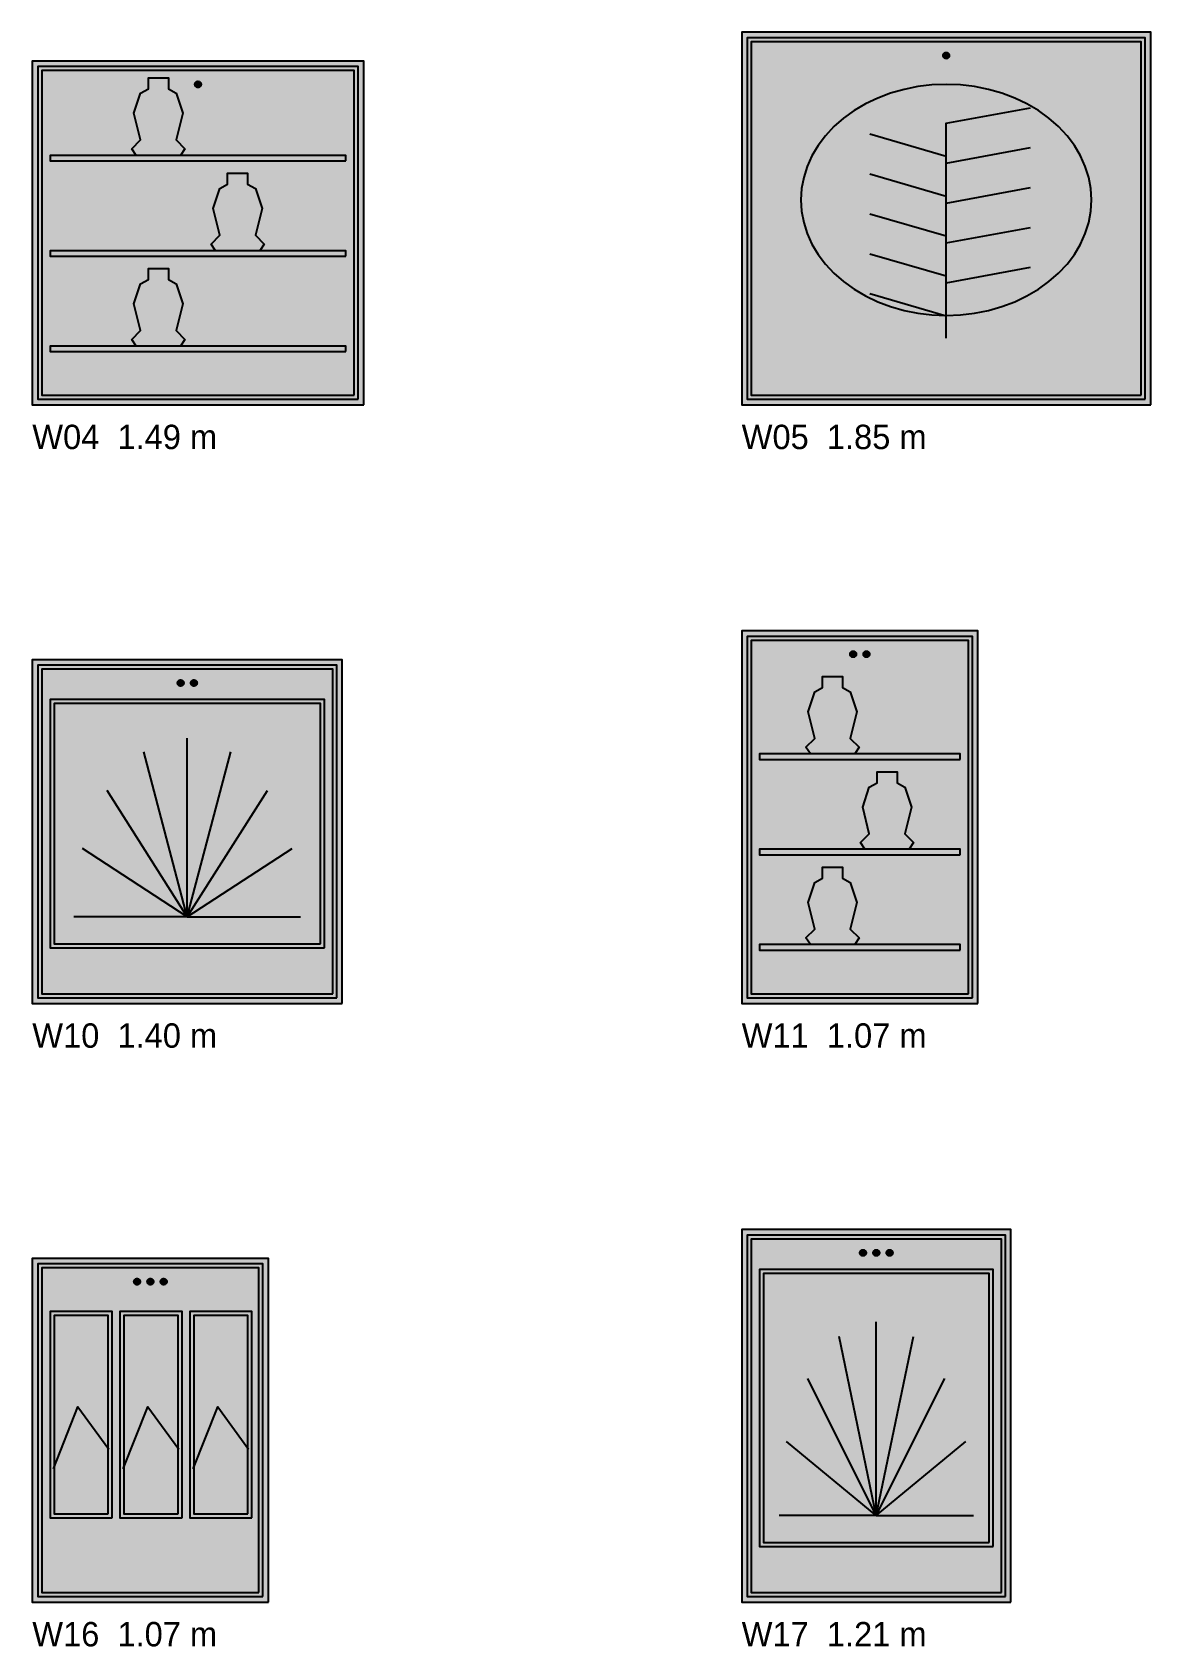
# Model space of a CAD drawing. Header units: metres. Extents: x 0 to 18.5, y -15.3 to 1.8.
# Drawn here: x 9.6 to 14.65, y -5.6 to 1.68 of the extents above; entities that cross this region are included whole.
import ezdxf

# ---------------------------------------------------------------- set-up
doc = ezdxf.new("R2010")
doc.units = ezdxf.units.M

# ---------------------------------------------------------------- blocks, each defined once
blk = doc.blocks.new('NC_N1_ELEV_W04')
at = {"true_color": 0xf6f5ef}
h = blk.add_hatch(color=256, dxfattribs=at)
h.dxf.hatch_style = 1
h.paths.add_polyline_path([(1.4949, 0), (1.4949, 1.55), (0, 1.55), (0, 0)])
h = blk.add_hatch(color=256, dxfattribs=at)
h.dxf.hatch_style = 1
h.paths.add_polyline_path([(1.4699, 0.025), (1.4699, 1.525), (0.025, 1.525), (0.025, 0.025)])
h = blk.add_hatch(color=256, dxfattribs=at)
h.dxf.hatch_style = 1
h.paths.add_polyline_path([(0.4687, 1.125), (0.4487, 1.155), (0.4887, 1.195), (0.4587, 1.315), (0.4887, 1.405), (0.5237, 1.425), (0.5237, 1.475), (0.6137, 1.475), (0.6137, 1.425), (0.6487, 1.405), (0.6787, 1.315), (0.6487, 1.195), (0.6887, 1.155), (0.6687, 1.125)])
at = {"true_color": 0xa38246}
h = blk.add_hatch(color=256, dxfattribs=at)
h.dxf.hatch_style = 1
h.paths.add_polyline_path([(0.7614, 1.445), (0.7614, 1.4436), (0.7612, 1.4423), (0.7608, 1.4409), (0.7604, 1.4396), (0.7598, 1.4384), (0.7591, 1.4372), (0.7583, 1.4361), (0.7573, 1.4351), (0.7563, 1.4342), (0.7552, 1.4334), (0.754, 1.4327), (0.7528, 1.4321), (0.7515, 1.4316), (0.7502, 1.4313), (0.7488, 1.4311), (0.7474, 1.431), (0.7461, 1.4311), (0.7447, 1.4313), (0.7434, 1.4316), (0.7421, 1.4321), (0.7409, 1.4327), (0.7397, 1.4334), (0.7386, 1.4342), (0.7376, 1.4351), (0.7366, 1.4361), (0.7358, 1.4372), (0.7351, 1.4384), (0.7345, 1.4396), (0.7341, 1.4409), (0.7337, 1.4423), (0.7335, 1.4436), (0.7334, 1.445), (0.7335, 1.4464), (0.7337, 1.4477), (0.7341, 1.4491), (0.7345, 1.4504), (0.7351, 1.4516), (0.7358, 1.4528), (0.7366, 1.4539), (0.7376, 1.4549), (0.7386, 1.4558), (0.7397, 1.4566), (0.7409, 1.4573), (0.7421, 1.4579), (0.7434, 1.4584), (0.7447, 1.4587), (0.7461, 1.4589), (0.7474, 1.459), (0.7488, 1.4589), (0.7502, 1.4587), (0.7515, 1.4584), (0.7528, 1.4579), (0.754, 1.4573), (0.7552, 1.4566), (0.7563, 1.4558), (0.7573, 1.4549), (0.7583, 1.4539), (0.7591, 1.4528), (0.7598, 1.4516), (0.7604, 1.4504), (0.7608, 1.4491), (0.7612, 1.4477), (0.7614, 1.4464)])
at = {"true_color": 0xf6f5ef}
h = blk.add_hatch(color=256, dxfattribs=at)
h.dxf.hatch_style = 1
h.paths.add_polyline_path([(0.8262, 0.695), (0.8062, 0.725), (0.8462, 0.765), (0.8162, 0.885), (0.8462, 0.975), (0.8812, 0.995), (0.8812, 1.045), (0.9712, 1.045), (0.9712, 0.995), (1.0062, 0.975), (1.0362, 0.885), (1.0062, 0.765), (1.0462, 0.725), (1.0262, 0.695)])
h = blk.add_hatch(color=256, dxfattribs=at)
h.dxf.hatch_style = 1
h.paths.add_polyline_path([(0.4687, 0.265), (0.4487, 0.295), (0.4887, 0.335), (0.4587, 0.455), (0.4887, 0.545), (0.5237, 0.565), (0.5237, 0.615), (0.6137, 0.615), (0.6137, 0.565), (0.6487, 0.545), (0.6787, 0.455), (0.6487, 0.335), (0.6887, 0.295), (0.6687, 0.265)])
at = {"color": 0, "linetype": 'CONTINUOUS', "lineweight": -2, "true_color": 0xa38246}
for points in [[(1.4949, 0), (1.4949, 1.55), (0, 1.55), (0, 0)], [(1.4699, 0.025), (1.4699, 1.525), (0.025, 1.525), (0.025, 0.025)], [(1.4519, 0.043), (1.4519, 1.507), (0.043, 1.507), (0.043, 0.043)], [(0.4687, 1.125), (0.4487, 1.155), (0.4887, 1.195), (0.4587, 1.315), (0.4887, 1.405), (0.5237, 1.425), (0.5237, 1.475), (0.6137, 1.475), (0.6137, 1.425), (0.6487, 1.405), (0.6787, 1.315), (0.6487, 1.195), (0.6887, 1.155), (0.6687, 1.125)], [(1.4149, 1.1), (1.4149, 1.125), (0.08, 1.125), (0.08, 1.1)], [(0.8262, 0.695), (0.8062, 0.725), (0.8462, 0.765), (0.8162, 0.885), (0.8462, 0.975), (0.8812, 0.995), (0.8812, 1.045), (0.9712, 1.045), (0.9712, 0.995), (1.0062, 0.975), (1.0362, 0.885), (1.0062, 0.765), (1.0462, 0.725), (1.0262, 0.695)], [(1.4149, 0.67), (1.4149, 0.695), (0.08, 0.695), (0.08, 0.67)], [(0.4687, 0.265), (0.4487, 0.295), (0.4887, 0.335), (0.4587, 0.455), (0.4887, 0.545), (0.5237, 0.565), (0.5237, 0.615), (0.6137, 0.615), (0.6137, 0.565), (0.6487, 0.545), (0.6787, 0.455), (0.6487, 0.335), (0.6887, 0.295), (0.6687, 0.265)], [(1.4149, 0.24), (1.4149, 0.265), (0.08, 0.265), (0.08, 0.24)]]:
    blk.add_lwpolyline(points, close=True, dxfattribs=at)
at = {"color": 0, "linetype": 'CONTINUOUS', "lineweight": -2}
blk.add_lwpolyline([(0.7614, 1.445), (0.7614, 1.4436), (0.7612, 1.4423), (0.7608, 1.4409), (0.7604, 1.4396), (0.7598, 1.4384), (0.7591, 1.4372), (0.7583, 1.4361), (0.7573, 1.4351), (0.7563, 1.4342), (0.7552, 1.4334), (0.754, 1.4327), (0.7528, 1.4321), (0.7515, 1.4316), (0.7502, 1.4313), (0.7488, 1.4311), (0.7474, 1.431), (0.7461, 1.4311), (0.7447, 1.4313), (0.7434, 1.4316), (0.7421, 1.4321), (0.7409, 1.4327), (0.7397, 1.4334), (0.7386, 1.4342), (0.7376, 1.4351), (0.7366, 1.4361), (0.7358, 1.4372), (0.7351, 1.4384), (0.7345, 1.4396), (0.7341, 1.4409), (0.7337, 1.4423), (0.7335, 1.4436), (0.7334, 1.445), (0.7335, 1.4464), (0.7337, 1.4477), (0.7341, 1.4491), (0.7345, 1.4504), (0.7351, 1.4516), (0.7358, 1.4528), (0.7366, 1.4539), (0.7376, 1.4549), (0.7386, 1.4558), (0.7397, 1.4566), (0.7409, 1.4573), (0.7421, 1.4579), (0.7434, 1.4584), (0.7447, 1.4587), (0.7461, 1.4589), (0.7474, 1.459), (0.7488, 1.4589), (0.7502, 1.4587), (0.7515, 1.4584), (0.7528, 1.4579), (0.754, 1.4573), (0.7552, 1.4566), (0.7563, 1.4558), (0.7573, 1.4549), (0.7583, 1.4539), (0.7591, 1.4528), (0.7598, 1.4516), (0.7604, 1.4504), (0.7608, 1.4491), (0.7612, 1.4477), (0.7614, 1.4464)], close=True, dxfattribs=at)
blk = doc.blocks.new('NC_N1_ELEV_W05')
at = {"true_color": 0xf6f5ef}
h = blk.add_hatch(color=256, dxfattribs=at)
h.dxf.hatch_style = 1
h.paths.add_polyline_path([(1.845, 0), (1.845, 1.68), (0, 1.68), (0, 0)])
h = blk.add_hatch(color=256, dxfattribs=at)
h.dxf.hatch_style = 1
h.paths.add_polyline_path([(1.82, 0.025), (1.82, 1.655), (0.025, 1.655), (0.025, 0.025)])
at = {"true_color": 0xa38246}
h = blk.add_hatch(color=256, dxfattribs=at)
h.dxf.hatch_style = 1
h.paths.add_polyline_path([(0.9365, 1.575), (0.9364, 1.5736), (0.9362, 1.5723), (0.9359, 1.5709), (0.9354, 1.5696), (0.9349, 1.5684), (0.9341, 1.5672), (0.9333, 1.5661), (0.9324, 1.5651), (0.9314, 1.5642), (0.9303, 1.5634), (0.9291, 1.5627), (0.9279, 1.5621), (0.9266, 1.5616), (0.9252, 1.5613), (0.9239, 1.5611), (0.9225, 1.561), (0.9211, 1.5611), (0.9198, 1.5613), (0.9184, 1.5616), (0.9171, 1.5621), (0.9159, 1.5627), (0.9147, 1.5634), (0.9136, 1.5642), (0.9126, 1.5651), (0.9117, 1.5661), (0.9109, 1.5672), (0.9102, 1.5684), (0.9096, 1.5696), (0.9091, 1.5709), (0.9088, 1.5723), (0.9086, 1.5736), (0.9085, 1.575), (0.9086, 1.5764), (0.9088, 1.5777), (0.9091, 1.5791), (0.9096, 1.5804), (0.9102, 1.5816), (0.9109, 1.5828), (0.9117, 1.5839), (0.9126, 1.5849), (0.9136, 1.5858), (0.9147, 1.5866), (0.9159, 1.5873), (0.9171, 1.5879), (0.9184, 1.5884), (0.9198, 1.5887), (0.9211, 1.5889), (0.9225, 1.589), (0.9239, 1.5889), (0.9252, 1.5887), (0.9266, 1.5884), (0.9279, 1.5879), (0.9291, 1.5873), (0.9303, 1.5866), (0.9314, 1.5858), (0.9324, 1.5849), (0.9333, 1.5839), (0.9341, 1.5828), (0.9349, 1.5816), (0.9354, 1.5804), (0.9359, 1.5791), (0.9362, 1.5777), (0.9364, 1.5764)])
at = {"true_color": 0xe1e7e1}
h = blk.add_hatch(color=256, dxfattribs=at)
h.dxf.hatch_style = 1
h.paths.add_polyline_path([(1.578, 0.924), (1.5749, 0.975), (1.5654, 1.0256), (1.5498, 1.0752), (1.5281, 1.1233), (1.5006, 1.1695), (1.4675, 1.2133), (1.4292, 1.2544), (1.386, 1.2923), (1.3384, 1.3266), (1.2867, 1.357), (1.2315, 1.3833), (1.1734, 1.4052), (1.1128, 1.4224), (1.0504, 1.4348), (0.9868, 1.4423), (0.9225, 1.4448), (0.8583, 1.4423), (0.7946, 1.4348), (0.7322, 1.4224), (0.6717, 1.4052), (0.6135, 1.3833), (0.5583, 1.357), (0.5067, 1.3266), (0.459, 1.2923), (0.4158, 1.2544), (0.3775, 1.2133), (0.3444, 1.1695), (0.3169, 1.1233), (0.2952, 1.0752), (0.2796, 1.0256), (0.2702, 0.975), (0.267, 0.924), (0.2702, 0.873), (0.2796, 0.8224), (0.2952, 0.7728), (0.3169, 0.7247), (0.3444, 0.6785), (0.3775, 0.6347), (0.4158, 0.5936), (0.459, 0.5557), (0.5067, 0.5214), (0.5583, 0.491), (0.6135, 0.4647), (0.6717, 0.4428), (0.7322, 0.4256), (0.7946, 0.4132), (0.8583, 0.4057), (0.9225, 0.4032), (0.9868, 0.4057), (1.0504, 0.4132), (1.1128, 0.4256), (1.1734, 0.4428), (1.2315, 0.4647), (1.2867, 0.491), (1.3384, 0.5214), (1.386, 0.5557), (1.4292, 0.5936), (1.4675, 0.6347), (1.5006, 0.6785), (1.5281, 0.7247), (1.5498, 0.7728), (1.5654, 0.8224), (1.5749, 0.873)])
at = {"color": 0, "linetype": 'CONTINUOUS', "lineweight": -2, "true_color": 0xa38246}
for points in [[(1.845, 0), (1.845, 1.68), (0, 1.68), (0, 0)], [(1.82, 0.025), (1.82, 1.655), (0.025, 1.655), (0.025, 0.025)], [(1.802, 0.043), (1.802, 1.637), (0.043, 1.637), (0.043, 0.043)], [(1.578, 0.924), (1.5749, 0.975), (1.5654, 1.0256), (1.5498, 1.0752), (1.5281, 1.1233), (1.5006, 1.1695), (1.4675, 1.2133), (1.4292, 1.2544), (1.386, 1.2923), (1.3384, 1.3266), (1.2867, 1.357), (1.2315, 1.3833), (1.1734, 1.4052), (1.1128, 1.4224), (1.0504, 1.4348), (0.9868, 1.4423), (0.9225, 1.4448), (0.8583, 1.4423), (0.7946, 1.4348), (0.7322, 1.4224), (0.6717, 1.4052), (0.6135, 1.3833), (0.5583, 1.357), (0.5067, 1.3266), (0.459, 1.2923), (0.4158, 1.2544), (0.3775, 1.2133), (0.3444, 1.1695), (0.3169, 1.1233), (0.2952, 1.0752), (0.2796, 1.0256), (0.2702, 0.975), (0.267, 0.924), (0.2702, 0.873), (0.2796, 0.8224), (0.2952, 0.7728), (0.3169, 0.7247), (0.3444, 0.6785), (0.3775, 0.6347), (0.4158, 0.5936), (0.459, 0.5557), (0.5067, 0.5214), (0.5583, 0.491), (0.6135, 0.4647), (0.6717, 0.4428), (0.7322, 0.4256), (0.7946, 0.4132), (0.8583, 0.4057), (0.9225, 0.4032), (0.9868, 0.4057), (1.0504, 0.4132), (1.1128, 0.4256), (1.1734, 0.4428), (1.2315, 0.4647), (1.2867, 0.491), (1.3384, 0.5214), (1.386, 0.5557), (1.4292, 0.5936), (1.4675, 0.6347), (1.5006, 0.6785), (1.5281, 0.7247), (1.5498, 0.7728), (1.5654, 0.8224), (1.5749, 0.873)]]:
    blk.add_lwpolyline(points, close=True, dxfattribs=at)
at = {"color": 0, "linetype": 'CONTINUOUS', "lineweight": -2}
blk.add_lwpolyline([(0.9365, 1.575), (0.9364, 1.5736), (0.9362, 1.5723), (0.9359, 1.5709), (0.9354, 1.5696), (0.9349, 1.5684), (0.9341, 1.5672), (0.9333, 1.5661), (0.9324, 1.5651), (0.9314, 1.5642), (0.9303, 1.5634), (0.9291, 1.5627), (0.9279, 1.5621), (0.9266, 1.5616), (0.9252, 1.5613), (0.9239, 1.5611), (0.9225, 1.561), (0.9211, 1.5611), (0.9198, 1.5613), (0.9184, 1.5616), (0.9171, 1.5621), (0.9159, 1.5627), (0.9147, 1.5634), (0.9136, 1.5642), (0.9126, 1.5651), (0.9117, 1.5661), (0.9109, 1.5672), (0.9102, 1.5684), (0.9096, 1.5696), (0.9091, 1.5709), (0.9088, 1.5723), (0.9086, 1.5736), (0.9085, 1.575), (0.9086, 1.5764), (0.9088, 1.5777), (0.9091, 1.5791), (0.9096, 1.5804), (0.9102, 1.5816), (0.9109, 1.5828), (0.9117, 1.5839), (0.9126, 1.5849), (0.9136, 1.5858), (0.9147, 1.5866), (0.9159, 1.5873), (0.9171, 1.5879), (0.9184, 1.5884), (0.9198, 1.5887), (0.9211, 1.5889), (0.9225, 1.589), (0.9239, 1.5889), (0.9252, 1.5887), (0.9266, 1.5884), (0.9279, 1.5879), (0.9291, 1.5873), (0.9303, 1.5866), (0.9314, 1.5858), (0.9324, 1.5849), (0.9333, 1.5839), (0.9341, 1.5828), (0.9349, 1.5816), (0.9354, 1.5804), (0.9359, 1.5791), (0.9362, 1.5777), (0.9364, 1.5764)], close=True, dxfattribs=at)
at = {"color": 0, "linetype": 'CONTINUOUS', "lineweight": -2, "true_color": 0xa38246}
for points in [[(0.9225, 0.3), (0.9225, 1.27), (1.302, 1.34)], [(0.9225, 0.3), (0.9225, 1.09), (1.302, 1.16)], [(0.9225, 0.3), (0.9225, 0.91), (1.302, 0.98)], [(0.9225, 0.3), (0.9225, 0.73), (1.302, 0.8)], [(0.9225, 0.3), (0.9225, 0.55), (1.302, 0.62)]]:
    blk.add_lwpolyline(points, dxfattribs=at)
at = {"color": 0, "linetype": 'CONTINUOUS', "lineweight": -2, "true_color": 0x778fa0}
for points in [[(0.9225, 1.12), (0.5775, 1.22)], [(0.9225, 0.94), (0.5775, 1.04)], [(0.9225, 0.76), (0.5775, 0.86)], [(0.9225, 0.58), (0.5775, 0.68)], [(0.9225, 0.4), (0.5775, 0.5)]]:
    blk.add_lwpolyline(points, dxfattribs=at)
blk = doc.blocks.new('NC_N1_ELEV_W10')
at = {"true_color": 0xf6f5ef}
h = blk.add_hatch(color=256, dxfattribs=at)
h.dxf.hatch_style = 1
h.paths.add_polyline_path([(1.3984, 0), (1.3984, 1.55), (0, 1.55), (0, 0)])
h = blk.add_hatch(color=256, dxfattribs=at)
h.dxf.hatch_style = 1
h.paths.add_polyline_path([(1.3734, 0.025), (1.3734, 1.525), (0.025, 1.525), (0.025, 0.025)])
at = {"true_color": 0xa38246}
h = blk.add_hatch(color=256, dxfattribs=at)
h.dxf.hatch_style = 1
h.paths.add_polyline_path([(0.6832, 1.445), (0.6831, 1.4436), (0.6829, 1.4423), (0.6826, 1.4409), (0.6821, 1.4396), (0.6815, 1.4384), (0.6808, 1.4372), (0.68, 1.4361), (0.6791, 1.4351), (0.6781, 1.4342), (0.677, 1.4334), (0.6758, 1.4327), (0.6746, 1.4321), (0.6733, 1.4316), (0.6719, 1.4313), (0.6706, 1.4311), (0.6692, 1.431), (0.6678, 1.4311), (0.6665, 1.4313), (0.6651, 1.4316), (0.6638, 1.4321), (0.6626, 1.4327), (0.6614, 1.4334), (0.6603, 1.4342), (0.6593, 1.4351), (0.6584, 1.4361), (0.6576, 1.4372), (0.6568, 1.4384), (0.6563, 1.4396), (0.6558, 1.4409), (0.6555, 1.4423), (0.6553, 1.4436), (0.6552, 1.445), (0.6553, 1.4464), (0.6555, 1.4477), (0.6558, 1.4491), (0.6563, 1.4504), (0.6568, 1.4516), (0.6576, 1.4528), (0.6584, 1.4539), (0.6593, 1.4549), (0.6603, 1.4558), (0.6614, 1.4566), (0.6626, 1.4573), (0.6638, 1.4579), (0.6651, 1.4584), (0.6665, 1.4587), (0.6678, 1.4589), (0.6692, 1.459), (0.6706, 1.4589), (0.6719, 1.4587), (0.6733, 1.4584), (0.6746, 1.4579), (0.6758, 1.4573), (0.677, 1.4566), (0.6781, 1.4558), (0.6791, 1.4549), (0.68, 1.4539), (0.6808, 1.4528), (0.6815, 1.4516), (0.6821, 1.4504), (0.6826, 1.4491), (0.6829, 1.4477), (0.6831, 1.4464)])
h = blk.add_hatch(color=256, dxfattribs=at)
h.dxf.hatch_style = 1
h.paths.add_polyline_path([(0.7432, 1.445), (0.7431, 1.4436), (0.7429, 1.4423), (0.7426, 1.4409), (0.7421, 1.4396), (0.7415, 1.4384), (0.7408, 1.4372), (0.74, 1.4361), (0.7391, 1.4351), (0.7381, 1.4342), (0.737, 1.4334), (0.7358, 1.4327), (0.7346, 1.4321), (0.7333, 1.4316), (0.7319, 1.4313), (0.7306, 1.4311), (0.7292, 1.431), (0.7278, 1.4311), (0.7265, 1.4313), (0.7251, 1.4316), (0.7238, 1.4321), (0.7226, 1.4327), (0.7214, 1.4334), (0.7203, 1.4342), (0.7193, 1.4351), (0.7184, 1.4361), (0.7176, 1.4372), (0.7168, 1.4384), (0.7163, 1.4396), (0.7158, 1.4409), (0.7155, 1.4423), (0.7153, 1.4436), (0.7152, 1.445), (0.7153, 1.4464), (0.7155, 1.4477), (0.7158, 1.4491), (0.7163, 1.4504), (0.7168, 1.4516), (0.7176, 1.4528), (0.7184, 1.4539), (0.7193, 1.4549), (0.7203, 1.4558), (0.7214, 1.4566), (0.7226, 1.4573), (0.7238, 1.4579), (0.7251, 1.4584), (0.7265, 1.4587), (0.7278, 1.4589), (0.7292, 1.459), (0.7306, 1.4589), (0.7319, 1.4587), (0.7333, 1.4584), (0.7346, 1.4579), (0.7358, 1.4573), (0.737, 1.4566), (0.7381, 1.4558), (0.7391, 1.4549), (0.74, 1.4539), (0.7408, 1.4528), (0.7415, 1.4516), (0.7421, 1.4504), (0.7426, 1.4491), (0.7429, 1.4477), (0.7431, 1.4464)])
at = {"true_color": 0xf6f5ef}
h = blk.add_hatch(color=256, dxfattribs=at)
h.dxf.hatch_style = 1
h.paths.add_polyline_path([(1.3184, 0.25), (1.3184, 1.37), (0.08, 1.37), (0.08, 0.25)])
at = {"color": 0, "linetype": 'CONTINUOUS', "lineweight": -2, "true_color": 0xa38246}
for points in [[(1.3984, 0), (1.3984, 1.55), (0, 1.55), (0, 0)], [(1.3734, 0.025), (1.3734, 1.525), (0.025, 1.525), (0.025, 0.025)], [(1.3554, 0.043), (1.3554, 1.507), (0.043, 1.507), (0.043, 0.043)], [(1.3184, 0.25), (1.3184, 1.37), (0.08, 1.37), (0.08, 0.25)], [(1.3004, 0.268), (1.3004, 1.352), (0.098, 1.352), (0.098, 0.268)]]:
    blk.add_lwpolyline(points, close=True, dxfattribs=at)
at = {"color": 0, "linetype": 'CONTINUOUS', "lineweight": -2}
for points in [[(0.6832, 1.445), (0.6831, 1.4436), (0.6829, 1.4423), (0.6826, 1.4409), (0.6821, 1.4396), (0.6815, 1.4384), (0.6808, 1.4372), (0.68, 1.4361), (0.6791, 1.4351), (0.6781, 1.4342), (0.677, 1.4334), (0.6758, 1.4327), (0.6746, 1.4321), (0.6733, 1.4316), (0.6719, 1.4313), (0.6706, 1.4311), (0.6692, 1.431), (0.6678, 1.4311), (0.6665, 1.4313), (0.6651, 1.4316), (0.6638, 1.4321), (0.6626, 1.4327), (0.6614, 1.4334), (0.6603, 1.4342), (0.6593, 1.4351), (0.6584, 1.4361), (0.6576, 1.4372), (0.6568, 1.4384), (0.6563, 1.4396), (0.6558, 1.4409), (0.6555, 1.4423), (0.6553, 1.4436), (0.6552, 1.445), (0.6553, 1.4464), (0.6555, 1.4477), (0.6558, 1.4491), (0.6563, 1.4504), (0.6568, 1.4516), (0.6576, 1.4528), (0.6584, 1.4539), (0.6593, 1.4549), (0.6603, 1.4558), (0.6614, 1.4566), (0.6626, 1.4573), (0.6638, 1.4579), (0.6651, 1.4584), (0.6665, 1.4587), (0.6678, 1.4589), (0.6692, 1.459), (0.6706, 1.4589), (0.6719, 1.4587), (0.6733, 1.4584), (0.6746, 1.4579), (0.6758, 1.4573), (0.677, 1.4566), (0.6781, 1.4558), (0.6791, 1.4549), (0.68, 1.4539), (0.6808, 1.4528), (0.6815, 1.4516), (0.6821, 1.4504), (0.6826, 1.4491), (0.6829, 1.4477), (0.6831, 1.4464)], [(0.7432, 1.445), (0.7431, 1.4436), (0.7429, 1.4423), (0.7426, 1.4409), (0.7421, 1.4396), (0.7415, 1.4384), (0.7408, 1.4372), (0.74, 1.4361), (0.7391, 1.4351), (0.7381, 1.4342), (0.737, 1.4334), (0.7358, 1.4327), (0.7346, 1.4321), (0.7333, 1.4316), (0.7319, 1.4313), (0.7306, 1.4311), (0.7292, 1.431), (0.7278, 1.4311), (0.7265, 1.4313), (0.7251, 1.4316), (0.7238, 1.4321), (0.7226, 1.4327), (0.7214, 1.4334), (0.7203, 1.4342), (0.7193, 1.4351), (0.7184, 1.4361), (0.7176, 1.4372), (0.7168, 1.4384), (0.7163, 1.4396), (0.7158, 1.4409), (0.7155, 1.4423), (0.7153, 1.4436), (0.7152, 1.445), (0.7153, 1.4464), (0.7155, 1.4477), (0.7158, 1.4491), (0.7163, 1.4504), (0.7168, 1.4516), (0.7176, 1.4528), (0.7184, 1.4539), (0.7193, 1.4549), (0.7203, 1.4558), (0.7214, 1.4566), (0.7226, 1.4573), (0.7238, 1.4579), (0.7251, 1.4584), (0.7265, 1.4587), (0.7278, 1.4589), (0.7292, 1.459), (0.7306, 1.4589), (0.7319, 1.4587), (0.7333, 1.4584), (0.7346, 1.4579), (0.7358, 1.4573), (0.737, 1.4566), (0.7381, 1.4558), (0.7391, 1.4549), (0.74, 1.4539), (0.7408, 1.4528), (0.7415, 1.4516), (0.7421, 1.4504), (0.7426, 1.4491), (0.7429, 1.4477), (0.7431, 1.4464)]]:
    blk.add_lwpolyline(points, close=True, dxfattribs=at)
at = {"color": 0, "linetype": 'CONTINUOUS', "lineweight": -2, "true_color": 0xa38246}
for points in [[(0.6992, 0.39), (0.6992, 1.196)], [(0.6992, 0.39), (0.5035, 1.1346)], [(0.6992, 0.39), (0.8949, 1.1346)], [(0.6992, 0.39), (0.3376, 0.9599)], [(0.6992, 0.39), (1.0608, 0.9599)], [(0.6992, 0.39), (0.2268, 0.6984)], [(0.6992, 0.39), (1.1716, 0.6984)], [(0.6992, 0.39), (0.1878, 0.39)], [(0.6992, 0.39), (1.2105, 0.39)]]:
    blk.add_lwpolyline(points, dxfattribs=at)
blk = doc.blocks.new('NC_N1_ELEV_W11')
at = {"true_color": 0xf6f5ef}
h = blk.add_hatch(color=256, dxfattribs=at)
h.dxf.hatch_style = 1
h.paths.add_polyline_path([(1.0655, 0), (1.0655, 1.68), (0, 1.68), (0, 0)])
h = blk.add_hatch(color=256, dxfattribs=at)
h.dxf.hatch_style = 1
h.paths.add_polyline_path([(1.0405, 0.025), (1.0405, 1.655), (0.025, 1.655), (0.025, 0.025)])
at = {"true_color": 0xa38246}
h = blk.add_hatch(color=256, dxfattribs=at)
h.dxf.hatch_style = 1
h.paths.add_polyline_path([(0.5168, 1.575), (0.5167, 1.5736), (0.5165, 1.5723), (0.5162, 1.5709), (0.5157, 1.5696), (0.5151, 1.5684), (0.5144, 1.5672), (0.5136, 1.5661), (0.5127, 1.5651), (0.5116, 1.5642), (0.5105, 1.5634), (0.5094, 1.5627), (0.5081, 1.5621), (0.5068, 1.5616), (0.5055, 1.5613), (0.5041, 1.5611), (0.5028, 1.561), (0.5014, 1.5611), (0.5, 1.5613), (0.4987, 1.5616), (0.4974, 1.5621), (0.4962, 1.5627), (0.495, 1.5634), (0.4939, 1.5642), (0.4929, 1.5651), (0.4919, 1.5661), (0.4911, 1.5672), (0.4904, 1.5684), (0.4898, 1.5696), (0.4894, 1.5709), (0.489, 1.5723), (0.4888, 1.5736), (0.4888, 1.575), (0.4888, 1.5764), (0.489, 1.5777), (0.4894, 1.5791), (0.4898, 1.5804), (0.4904, 1.5816), (0.4911, 1.5828), (0.4919, 1.5839), (0.4929, 1.5849), (0.4939, 1.5858), (0.495, 1.5866), (0.4962, 1.5873), (0.4974, 1.5879), (0.4987, 1.5884), (0.5, 1.5887), (0.5014, 1.5889), (0.5028, 1.589), (0.5041, 1.5889), (0.5055, 1.5887), (0.5068, 1.5884), (0.5081, 1.5879), (0.5094, 1.5873), (0.5105, 1.5866), (0.5116, 1.5858), (0.5127, 1.5849), (0.5136, 1.5839), (0.5144, 1.5828), (0.5151, 1.5816), (0.5157, 1.5804), (0.5162, 1.5791), (0.5165, 1.5777), (0.5167, 1.5764)])
h = blk.add_hatch(color=256, dxfattribs=at)
h.dxf.hatch_style = 1
h.paths.add_polyline_path([(0.5768, 1.575), (0.5767, 1.5736), (0.5765, 1.5723), (0.5762, 1.5709), (0.5757, 1.5696), (0.5751, 1.5684), (0.5744, 1.5672), (0.5736, 1.5661), (0.5727, 1.5651), (0.5716, 1.5642), (0.5705, 1.5634), (0.5694, 1.5627), (0.5681, 1.5621), (0.5668, 1.5616), (0.5655, 1.5613), (0.5641, 1.5611), (0.5628, 1.561), (0.5614, 1.5611), (0.56, 1.5613), (0.5587, 1.5616), (0.5574, 1.5621), (0.5562, 1.5627), (0.555, 1.5634), (0.5539, 1.5642), (0.5529, 1.5651), (0.5519, 1.5661), (0.5511, 1.5672), (0.5504, 1.5684), (0.5498, 1.5696), (0.5494, 1.5709), (0.549, 1.5723), (0.5488, 1.5736), (0.5488, 1.575), (0.5488, 1.5764), (0.549, 1.5777), (0.5494, 1.5791), (0.5498, 1.5804), (0.5504, 1.5816), (0.5511, 1.5828), (0.5519, 1.5839), (0.5529, 1.5849), (0.5539, 1.5858), (0.555, 1.5866), (0.5562, 1.5873), (0.5574, 1.5879), (0.5587, 1.5884), (0.56, 1.5887), (0.5614, 1.5889), (0.5628, 1.589), (0.5641, 1.5889), (0.5655, 1.5887), (0.5668, 1.5884), (0.5681, 1.5879), (0.5694, 1.5873), (0.5705, 1.5866), (0.5716, 1.5858), (0.5727, 1.5849), (0.5736, 1.5839), (0.5744, 1.5828), (0.5751, 1.5816), (0.5757, 1.5804), (0.5762, 1.5791), (0.5765, 1.5777), (0.5767, 1.5764)])
at = {"true_color": 0xf6f5ef}
h = blk.add_hatch(color=256, dxfattribs=at)
h.dxf.hatch_style = 1
h.paths.add_polyline_path([(0.3098, 1.125), (0.2898, 1.155), (0.3298, 1.195), (0.2998, 1.315), (0.3298, 1.405), (0.3648, 1.425), (0.3648, 1.475), (0.4548, 1.475), (0.4548, 1.425), (0.4898, 1.405), (0.5198, 1.315), (0.4898, 1.195), (0.5298, 1.155), (0.5098, 1.125)])
h = blk.add_hatch(color=256, dxfattribs=at)
h.dxf.hatch_style = 1
h.paths.add_polyline_path([(0.5557, 0.695), (0.5357, 0.725), (0.5757, 0.765), (0.5457, 0.885), (0.5757, 0.975), (0.6107, 0.995), (0.6107, 1.045), (0.7007, 1.045), (0.7007, 0.995), (0.7357, 0.975), (0.7657, 0.885), (0.7357, 0.765), (0.7757, 0.725), (0.7557, 0.695)])
h = blk.add_hatch(color=256, dxfattribs=at)
h.dxf.hatch_style = 1
h.paths.add_polyline_path([(0.3098, 0.265), (0.2898, 0.295), (0.3298, 0.335), (0.2998, 0.455), (0.3298, 0.545), (0.3648, 0.565), (0.3648, 0.615), (0.4548, 0.615), (0.4548, 0.565), (0.4898, 0.545), (0.5198, 0.455), (0.4898, 0.335), (0.5298, 0.295), (0.5098, 0.265)])
at = {"color": 0, "linetype": 'CONTINUOUS', "lineweight": -2, "true_color": 0xa38246}
for points in [[(1.0655, 0), (1.0655, 1.68), (0, 1.68), (0, 0)], [(1.0405, 0.025), (1.0405, 1.655), (0.025, 1.655), (0.025, 0.025)], [(1.0225, 0.043), (1.0225, 1.637), (0.043, 1.637), (0.043, 0.043)], [(0.3098, 1.125), (0.2898, 1.155), (0.3298, 1.195), (0.2998, 1.315), (0.3298, 1.405), (0.3648, 1.425), (0.3648, 1.475), (0.4548, 1.475), (0.4548, 1.425), (0.4898, 1.405), (0.5198, 1.315), (0.4898, 1.195), (0.5298, 1.155), (0.5098, 1.125)], [(0.9855, 1.1), (0.9855, 1.125), (0.08, 1.125), (0.08, 1.1)], [(0.5557, 0.695), (0.5357, 0.725), (0.5757, 0.765), (0.5457, 0.885), (0.5757, 0.975), (0.6107, 0.995), (0.6107, 1.045), (0.7007, 1.045), (0.7007, 0.995), (0.7357, 0.975), (0.7657, 0.885), (0.7357, 0.765), (0.7757, 0.725), (0.7557, 0.695)], [(0.9855, 0.67), (0.9855, 0.695), (0.08, 0.695), (0.08, 0.67)], [(0.3098, 0.265), (0.2898, 0.295), (0.3298, 0.335), (0.2998, 0.455), (0.3298, 0.545), (0.3648, 0.565), (0.3648, 0.615), (0.4548, 0.615), (0.4548, 0.565), (0.4898, 0.545), (0.5198, 0.455), (0.4898, 0.335), (0.5298, 0.295), (0.5098, 0.265)], [(0.9855, 0.24), (0.9855, 0.265), (0.08, 0.265), (0.08, 0.24)]]:
    blk.add_lwpolyline(points, close=True, dxfattribs=at)
at = {"color": 0, "linetype": 'CONTINUOUS', "lineweight": -2}
for points in [[(0.5168, 1.575), (0.5167, 1.5736), (0.5165, 1.5723), (0.5162, 1.5709), (0.5157, 1.5696), (0.5151, 1.5684), (0.5144, 1.5672), (0.5136, 1.5661), (0.5127, 1.5651), (0.5116, 1.5642), (0.5105, 1.5634), (0.5094, 1.5627), (0.5081, 1.5621), (0.5068, 1.5616), (0.5055, 1.5613), (0.5041, 1.5611), (0.5028, 1.561), (0.5014, 1.5611), (0.5, 1.5613), (0.4987, 1.5616), (0.4974, 1.5621), (0.4962, 1.5627), (0.495, 1.5634), (0.4939, 1.5642), (0.4929, 1.5651), (0.4919, 1.5661), (0.4911, 1.5672), (0.4904, 1.5684), (0.4898, 1.5696), (0.4894, 1.5709), (0.489, 1.5723), (0.4888, 1.5736), (0.4888, 1.575), (0.4888, 1.5764), (0.489, 1.5777), (0.4894, 1.5791), (0.4898, 1.5804), (0.4904, 1.5816), (0.4911, 1.5828), (0.4919, 1.5839), (0.4929, 1.5849), (0.4939, 1.5858), (0.495, 1.5866), (0.4962, 1.5873), (0.4974, 1.5879), (0.4987, 1.5884), (0.5, 1.5887), (0.5014, 1.5889), (0.5028, 1.589), (0.5041, 1.5889), (0.5055, 1.5887), (0.5068, 1.5884), (0.5081, 1.5879), (0.5094, 1.5873), (0.5105, 1.5866), (0.5116, 1.5858), (0.5127, 1.5849), (0.5136, 1.5839), (0.5144, 1.5828), (0.5151, 1.5816), (0.5157, 1.5804), (0.5162, 1.5791), (0.5165, 1.5777), (0.5167, 1.5764)], [(0.5768, 1.575), (0.5767, 1.5736), (0.5765, 1.5723), (0.5762, 1.5709), (0.5757, 1.5696), (0.5751, 1.5684), (0.5744, 1.5672), (0.5736, 1.5661), (0.5727, 1.5651), (0.5716, 1.5642), (0.5705, 1.5634), (0.5694, 1.5627), (0.5681, 1.5621), (0.5668, 1.5616), (0.5655, 1.5613), (0.5641, 1.5611), (0.5628, 1.561), (0.5614, 1.5611), (0.56, 1.5613), (0.5587, 1.5616), (0.5574, 1.5621), (0.5562, 1.5627), (0.555, 1.5634), (0.5539, 1.5642), (0.5529, 1.5651), (0.5519, 1.5661), (0.5511, 1.5672), (0.5504, 1.5684), (0.5498, 1.5696), (0.5494, 1.5709), (0.549, 1.5723), (0.5488, 1.5736), (0.5488, 1.575), (0.5488, 1.5764), (0.549, 1.5777), (0.5494, 1.5791), (0.5498, 1.5804), (0.5504, 1.5816), (0.5511, 1.5828), (0.5519, 1.5839), (0.5529, 1.5849), (0.5539, 1.5858), (0.555, 1.5866), (0.5562, 1.5873), (0.5574, 1.5879), (0.5587, 1.5884), (0.56, 1.5887), (0.5614, 1.5889), (0.5628, 1.589), (0.5641, 1.5889), (0.5655, 1.5887), (0.5668, 1.5884), (0.5681, 1.5879), (0.5694, 1.5873), (0.5705, 1.5866), (0.5716, 1.5858), (0.5727, 1.5849), (0.5736, 1.5839), (0.5744, 1.5828), (0.5751, 1.5816), (0.5757, 1.5804), (0.5762, 1.5791), (0.5765, 1.5777), (0.5767, 1.5764)]]:
    blk.add_lwpolyline(points, close=True, dxfattribs=at)
blk = doc.blocks.new('NC_N1_ELEV_W16')
at = {"true_color": 0xf6f5ef}
h = blk.add_hatch(color=256, dxfattribs=at)
h.dxf.hatch_style = 1
h.paths.add_polyline_path([(1.0655, 0), (1.0655, 1.55), (0, 1.55), (0, 0)])
h = blk.add_hatch(color=256, dxfattribs=at)
h.dxf.hatch_style = 1
h.paths.add_polyline_path([(1.0405, 0.025), (1.0405, 1.525), (0.025, 1.525), (0.025, 0.025)])
at = {"true_color": 0xa38246}
h = blk.add_hatch(color=256, dxfattribs=at)
h.dxf.hatch_style = 1
h.paths.add_polyline_path([(0.4868, 1.445), (0.4867, 1.4436), (0.4865, 1.4423), (0.4862, 1.4409), (0.4857, 1.4396), (0.4851, 1.4384), (0.4844, 1.4372), (0.4836, 1.4361), (0.4827, 1.4351), (0.4816, 1.4342), (0.4805, 1.4334), (0.4794, 1.4327), (0.4781, 1.4321), (0.4768, 1.4316), (0.4755, 1.4313), (0.4741, 1.4311), (0.4728, 1.431), (0.4714, 1.4311), (0.47, 1.4313), (0.4687, 1.4316), (0.4674, 1.4321), (0.4662, 1.4327), (0.465, 1.4334), (0.4639, 1.4342), (0.4629, 1.4351), (0.4619, 1.4361), (0.4611, 1.4372), (0.4604, 1.4384), (0.4598, 1.4396), (0.4594, 1.4409), (0.459, 1.4423), (0.4588, 1.4436), (0.4588, 1.445), (0.4588, 1.4464), (0.459, 1.4477), (0.4594, 1.4491), (0.4598, 1.4504), (0.4604, 1.4516), (0.4611, 1.4528), (0.4619, 1.4539), (0.4629, 1.4549), (0.4639, 1.4558), (0.465, 1.4566), (0.4662, 1.4573), (0.4674, 1.4579), (0.4687, 1.4584), (0.47, 1.4587), (0.4714, 1.4589), (0.4728, 1.459), (0.4741, 1.4589), (0.4755, 1.4587), (0.4768, 1.4584), (0.4781, 1.4579), (0.4794, 1.4573), (0.4805, 1.4566), (0.4816, 1.4558), (0.4827, 1.4549), (0.4836, 1.4539), (0.4844, 1.4528), (0.4851, 1.4516), (0.4857, 1.4504), (0.4862, 1.4491), (0.4865, 1.4477), (0.4867, 1.4464)])
h = blk.add_hatch(color=256, dxfattribs=at)
h.dxf.hatch_style = 1
h.paths.add_polyline_path([(0.5468, 1.445), (0.5467, 1.4436), (0.5465, 1.4423), (0.5462, 1.4409), (0.5457, 1.4396), (0.5451, 1.4384), (0.5444, 1.4372), (0.5436, 1.4361), (0.5427, 1.4351), (0.5416, 1.4342), (0.5405, 1.4334), (0.5394, 1.4327), (0.5381, 1.4321), (0.5368, 1.4316), (0.5355, 1.4313), (0.5341, 1.4311), (0.5328, 1.431), (0.5314, 1.4311), (0.53, 1.4313), (0.5287, 1.4316), (0.5274, 1.4321), (0.5262, 1.4327), (0.525, 1.4334), (0.5239, 1.4342), (0.5229, 1.4351), (0.5219, 1.4361), (0.5211, 1.4372), (0.5204, 1.4384), (0.5198, 1.4396), (0.5194, 1.4409), (0.519, 1.4423), (0.5188, 1.4436), (0.5188, 1.445), (0.5188, 1.4464), (0.519, 1.4477), (0.5194, 1.4491), (0.5198, 1.4504), (0.5204, 1.4516), (0.5211, 1.4528), (0.5219, 1.4539), (0.5229, 1.4549), (0.5239, 1.4558), (0.525, 1.4566), (0.5262, 1.4573), (0.5274, 1.4579), (0.5287, 1.4584), (0.53, 1.4587), (0.5314, 1.4589), (0.5328, 1.459), (0.5341, 1.4589), (0.5355, 1.4587), (0.5368, 1.4584), (0.5381, 1.4579), (0.5394, 1.4573), (0.5405, 1.4566), (0.5416, 1.4558), (0.5427, 1.4549), (0.5436, 1.4539), (0.5444, 1.4528), (0.5451, 1.4516), (0.5457, 1.4504), (0.5462, 1.4491), (0.5465, 1.4477), (0.5467, 1.4464)])
h = blk.add_hatch(color=256, dxfattribs=at)
h.dxf.hatch_style = 1
h.paths.add_polyline_path([(0.6068, 1.445), (0.6067, 1.4436), (0.6065, 1.4423), (0.6062, 1.4409), (0.6057, 1.4396), (0.6051, 1.4384), (0.6044, 1.4372), (0.6036, 1.4361), (0.6027, 1.4351), (0.6016, 1.4342), (0.6005, 1.4334), (0.5994, 1.4327), (0.5981, 1.4321), (0.5968, 1.4316), (0.5955, 1.4313), (0.5941, 1.4311), (0.5928, 1.431), (0.5914, 1.4311), (0.59, 1.4313), (0.5887, 1.4316), (0.5874, 1.4321), (0.5862, 1.4327), (0.585, 1.4334), (0.5839, 1.4342), (0.5829, 1.4351), (0.5819, 1.4361), (0.5811, 1.4372), (0.5804, 1.4384), (0.5798, 1.4396), (0.5794, 1.4409), (0.579, 1.4423), (0.5788, 1.4436), (0.5788, 1.445), (0.5788, 1.4464), (0.579, 1.4477), (0.5794, 1.4491), (0.5798, 1.4504), (0.5804, 1.4516), (0.5811, 1.4528), (0.5819, 1.4539), (0.5829, 1.4549), (0.5839, 1.4558), (0.585, 1.4566), (0.5862, 1.4573), (0.5874, 1.4579), (0.5887, 1.4584), (0.59, 1.4587), (0.5914, 1.4589), (0.5928, 1.459), (0.5941, 1.4589), (0.5955, 1.4587), (0.5968, 1.4584), (0.5981, 1.4579), (0.5994, 1.4573), (0.6005, 1.4566), (0.6016, 1.4558), (0.6027, 1.4549), (0.6036, 1.4539), (0.6044, 1.4528), (0.6051, 1.4516), (0.6057, 1.4504), (0.6062, 1.4491), (0.6065, 1.4477), (0.6067, 1.4464)])
at = {"true_color": 0xf6f5ef}
h = blk.add_hatch(color=256, dxfattribs=at)
h.dxf.hatch_style = 1
h.paths.add_polyline_path([(0.3602, 0.38), (0.3602, 1.31), (0.08, 1.31), (0.08, 0.38)])
h = blk.add_hatch(color=256, dxfattribs=at)
h.dxf.hatch_style = 1
h.paths.add_polyline_path([(0.6754, 0.38), (0.6754, 1.31), (0.3952, 1.31), (0.3952, 0.38)])
h = blk.add_hatch(color=256, dxfattribs=at)
h.dxf.hatch_style = 1
h.paths.add_polyline_path([(0.9905, 0.38), (0.9905, 1.31), (0.7104, 1.31), (0.7104, 0.38)])
at = {"color": 0, "linetype": 'CONTINUOUS', "lineweight": -2, "true_color": 0xa38246}
for points in [[(1.0655, 0), (1.0655, 1.55), (0, 1.55), (0, 0)], [(1.0405, 0.025), (1.0405, 1.525), (0.025, 1.525), (0.025, 0.025)], [(1.0225, 0.043), (1.0225, 1.507), (0.043, 1.507), (0.043, 0.043)], [(0.3602, 0.38), (0.3602, 1.31), (0.08, 1.31), (0.08, 0.38)], [(0.3422, 0.398), (0.3422, 1.292), (0.098, 1.292), (0.098, 0.398)], [(0.6754, 0.38), (0.6754, 1.31), (0.3952, 1.31), (0.3952, 0.38)], [(0.6574, 0.398), (0.6574, 1.292), (0.4132, 1.292), (0.4132, 0.398)], [(0.9905, 0.38), (0.9905, 1.31), (0.7104, 1.31), (0.7104, 0.38)], [(0.9725, 0.398), (0.9725, 1.292), (0.7284, 1.292), (0.7284, 0.398)]]:
    blk.add_lwpolyline(points, close=True, dxfattribs=at)
at = {"color": 0, "linetype": 'CONTINUOUS', "lineweight": -2}
for points in [[(0.4868, 1.445), (0.4867, 1.4436), (0.4865, 1.4423), (0.4862, 1.4409), (0.4857, 1.4396), (0.4851, 1.4384), (0.4844, 1.4372), (0.4836, 1.4361), (0.4827, 1.4351), (0.4816, 1.4342), (0.4805, 1.4334), (0.4794, 1.4327), (0.4781, 1.4321), (0.4768, 1.4316), (0.4755, 1.4313), (0.4741, 1.4311), (0.4728, 1.431), (0.4714, 1.4311), (0.47, 1.4313), (0.4687, 1.4316), (0.4674, 1.4321), (0.4662, 1.4327), (0.465, 1.4334), (0.4639, 1.4342), (0.4629, 1.4351), (0.4619, 1.4361), (0.4611, 1.4372), (0.4604, 1.4384), (0.4598, 1.4396), (0.4594, 1.4409), (0.459, 1.4423), (0.4588, 1.4436), (0.4588, 1.445), (0.4588, 1.4464), (0.459, 1.4477), (0.4594, 1.4491), (0.4598, 1.4504), (0.4604, 1.4516), (0.4611, 1.4528), (0.4619, 1.4539), (0.4629, 1.4549), (0.4639, 1.4558), (0.465, 1.4566), (0.4662, 1.4573), (0.4674, 1.4579), (0.4687, 1.4584), (0.47, 1.4587), (0.4714, 1.4589), (0.4728, 1.459), (0.4741, 1.4589), (0.4755, 1.4587), (0.4768, 1.4584), (0.4781, 1.4579), (0.4794, 1.4573), (0.4805, 1.4566), (0.4816, 1.4558), (0.4827, 1.4549), (0.4836, 1.4539), (0.4844, 1.4528), (0.4851, 1.4516), (0.4857, 1.4504), (0.4862, 1.4491), (0.4865, 1.4477), (0.4867, 1.4464)], [(0.5468, 1.445), (0.5467, 1.4436), (0.5465, 1.4423), (0.5462, 1.4409), (0.5457, 1.4396), (0.5451, 1.4384), (0.5444, 1.4372), (0.5436, 1.4361), (0.5427, 1.4351), (0.5416, 1.4342), (0.5405, 1.4334), (0.5394, 1.4327), (0.5381, 1.4321), (0.5368, 1.4316), (0.5355, 1.4313), (0.5341, 1.4311), (0.5328, 1.431), (0.5314, 1.4311), (0.53, 1.4313), (0.5287, 1.4316), (0.5274, 1.4321), (0.5262, 1.4327), (0.525, 1.4334), (0.5239, 1.4342), (0.5229, 1.4351), (0.5219, 1.4361), (0.5211, 1.4372), (0.5204, 1.4384), (0.5198, 1.4396), (0.5194, 1.4409), (0.519, 1.4423), (0.5188, 1.4436), (0.5188, 1.445), (0.5188, 1.4464), (0.519, 1.4477), (0.5194, 1.4491), (0.5198, 1.4504), (0.5204, 1.4516), (0.5211, 1.4528), (0.5219, 1.4539), (0.5229, 1.4549), (0.5239, 1.4558), (0.525, 1.4566), (0.5262, 1.4573), (0.5274, 1.4579), (0.5287, 1.4584), (0.53, 1.4587), (0.5314, 1.4589), (0.5328, 1.459), (0.5341, 1.4589), (0.5355, 1.4587), (0.5368, 1.4584), (0.5381, 1.4579), (0.5394, 1.4573), (0.5405, 1.4566), (0.5416, 1.4558), (0.5427, 1.4549), (0.5436, 1.4539), (0.5444, 1.4528), (0.5451, 1.4516), (0.5457, 1.4504), (0.5462, 1.4491), (0.5465, 1.4477), (0.5467, 1.4464)], [(0.6068, 1.445), (0.6067, 1.4436), (0.6065, 1.4423), (0.6062, 1.4409), (0.6057, 1.4396), (0.6051, 1.4384), (0.6044, 1.4372), (0.6036, 1.4361), (0.6027, 1.4351), (0.6016, 1.4342), (0.6005, 1.4334), (0.5994, 1.4327), (0.5981, 1.4321), (0.5968, 1.4316), (0.5955, 1.4313), (0.5941, 1.4311), (0.5928, 1.431), (0.5914, 1.4311), (0.59, 1.4313), (0.5887, 1.4316), (0.5874, 1.4321), (0.5862, 1.4327), (0.585, 1.4334), (0.5839, 1.4342), (0.5829, 1.4351), (0.5819, 1.4361), (0.5811, 1.4372), (0.5804, 1.4384), (0.5798, 1.4396), (0.5794, 1.4409), (0.579, 1.4423), (0.5788, 1.4436), (0.5788, 1.445), (0.5788, 1.4464), (0.579, 1.4477), (0.5794, 1.4491), (0.5798, 1.4504), (0.5804, 1.4516), (0.5811, 1.4528), (0.5819, 1.4539), (0.5829, 1.4549), (0.5839, 1.4558), (0.585, 1.4566), (0.5862, 1.4573), (0.5874, 1.4579), (0.5887, 1.4584), (0.59, 1.4587), (0.5914, 1.4589), (0.5928, 1.459), (0.5941, 1.4589), (0.5955, 1.4587), (0.5968, 1.4584), (0.5981, 1.4579), (0.5994, 1.4573), (0.6005, 1.4566), (0.6016, 1.4558), (0.6027, 1.4549), (0.6036, 1.4539), (0.6044, 1.4528), (0.6051, 1.4516), (0.6057, 1.4504), (0.6062, 1.4491), (0.6065, 1.4477), (0.6067, 1.4464)]]:
    blk.add_lwpolyline(points, close=True, dxfattribs=at)
at = {"color": 0, "linetype": 'CONTINUOUS', "lineweight": -2, "true_color": 0x778fa0}
for points in [[(0.095, 0.6), (0.2061, 0.88), (0.3452, 0.69)], [(0.4102, 0.6), (0.5213, 0.88), (0.6604, 0.69)], [(0.7254, 0.6), (0.8364, 0.88), (0.9755, 0.69)]]:
    blk.add_lwpolyline(points, dxfattribs=at)
blk = doc.blocks.new('NC_N1_ELEV_W17')
at = {"true_color": 0xf6f5ef}
h = blk.add_hatch(color=256, dxfattribs=at)
h.dxf.hatch_style = 1
h.paths.add_polyline_path([(1.2145, 0), (1.2145, 1.68), (0, 1.68), (0, 0)])
h = blk.add_hatch(color=256, dxfattribs=at)
h.dxf.hatch_style = 1
h.paths.add_polyline_path([(1.1895, 0.025), (1.1895, 1.655), (0.025, 1.655), (0.025, 0.025)])
at = {"true_color": 0xa38246}
h = blk.add_hatch(color=256, dxfattribs=at)
h.dxf.hatch_style = 1
h.paths.add_polyline_path([(0.5613, 1.575), (0.5612, 1.5736), (0.561, 1.5723), (0.5607, 1.5709), (0.5602, 1.5696), (0.5596, 1.5684), (0.5589, 1.5672), (0.5581, 1.5661), (0.5572, 1.5651), (0.5562, 1.5642), (0.555, 1.5634), (0.5539, 1.5627), (0.5526, 1.5621), (0.5513, 1.5616), (0.55, 1.5613), (0.5486, 1.5611), (0.5473, 1.561), (0.5459, 1.5611), (0.5445, 1.5613), (0.5432, 1.5616), (0.5419, 1.5621), (0.5407, 1.5627), (0.5395, 1.5634), (0.5384, 1.5642), (0.5374, 1.5651), (0.5364, 1.5661), (0.5356, 1.5672), (0.5349, 1.5684), (0.5343, 1.5696), (0.5339, 1.5709), (0.5335, 1.5723), (0.5333, 1.5736), (0.5333, 1.575), (0.5333, 1.5764), (0.5335, 1.5777), (0.5339, 1.5791), (0.5343, 1.5804), (0.5349, 1.5816), (0.5356, 1.5828), (0.5364, 1.5839), (0.5374, 1.5849), (0.5384, 1.5858), (0.5395, 1.5866), (0.5407, 1.5873), (0.5419, 1.5879), (0.5432, 1.5884), (0.5445, 1.5887), (0.5459, 1.5889), (0.5473, 1.589), (0.5486, 1.5889), (0.55, 1.5887), (0.5513, 1.5884), (0.5526, 1.5879), (0.5539, 1.5873), (0.555, 1.5866), (0.5562, 1.5858), (0.5572, 1.5849), (0.5581, 1.5839), (0.5589, 1.5828), (0.5596, 1.5816), (0.5602, 1.5804), (0.5607, 1.5791), (0.561, 1.5777), (0.5612, 1.5764)])
h = blk.add_hatch(color=256, dxfattribs=at)
h.dxf.hatch_style = 1
h.paths.add_polyline_path([(0.6213, 1.575), (0.6212, 1.5736), (0.621, 1.5723), (0.6207, 1.5709), (0.6202, 1.5696), (0.6196, 1.5684), (0.6189, 1.5672), (0.6181, 1.5661), (0.6172, 1.5651), (0.6162, 1.5642), (0.615, 1.5634), (0.6139, 1.5627), (0.6126, 1.5621), (0.6113, 1.5616), (0.61, 1.5613), (0.6086, 1.5611), (0.6073, 1.561), (0.6059, 1.5611), (0.6045, 1.5613), (0.6032, 1.5616), (0.6019, 1.5621), (0.6007, 1.5627), (0.5995, 1.5634), (0.5984, 1.5642), (0.5974, 1.5651), (0.5964, 1.5661), (0.5956, 1.5672), (0.5949, 1.5684), (0.5943, 1.5696), (0.5939, 1.5709), (0.5935, 1.5723), (0.5933, 1.5736), (0.5933, 1.575), (0.5933, 1.5764), (0.5935, 1.5777), (0.5939, 1.5791), (0.5943, 1.5804), (0.5949, 1.5816), (0.5956, 1.5828), (0.5964, 1.5839), (0.5974, 1.5849), (0.5984, 1.5858), (0.5995, 1.5866), (0.6007, 1.5873), (0.6019, 1.5879), (0.6032, 1.5884), (0.6045, 1.5887), (0.6059, 1.5889), (0.6073, 1.589), (0.6086, 1.5889), (0.61, 1.5887), (0.6113, 1.5884), (0.6126, 1.5879), (0.6139, 1.5873), (0.615, 1.5866), (0.6162, 1.5858), (0.6172, 1.5849), (0.6181, 1.5839), (0.6189, 1.5828), (0.6196, 1.5816), (0.6202, 1.5804), (0.6207, 1.5791), (0.621, 1.5777), (0.6212, 1.5764)])
h = blk.add_hatch(color=256, dxfattribs=at)
h.dxf.hatch_style = 1
h.paths.add_polyline_path([(0.6813, 1.575), (0.6812, 1.5736), (0.681, 1.5723), (0.6807, 1.5709), (0.6802, 1.5696), (0.6796, 1.5684), (0.6789, 1.5672), (0.6781, 1.5661), (0.6772, 1.5651), (0.6762, 1.5642), (0.675, 1.5634), (0.6739, 1.5627), (0.6726, 1.5621), (0.6713, 1.5616), (0.67, 1.5613), (0.6686, 1.5611), (0.6673, 1.561), (0.6659, 1.5611), (0.6645, 1.5613), (0.6632, 1.5616), (0.6619, 1.5621), (0.6607, 1.5627), (0.6595, 1.5634), (0.6584, 1.5642), (0.6574, 1.5651), (0.6564, 1.5661), (0.6556, 1.5672), (0.6549, 1.5684), (0.6543, 1.5696), (0.6539, 1.5709), (0.6535, 1.5723), (0.6533, 1.5736), (0.6533, 1.575), (0.6533, 1.5764), (0.6535, 1.5777), (0.6539, 1.5791), (0.6543, 1.5804), (0.6549, 1.5816), (0.6556, 1.5828), (0.6564, 1.5839), (0.6574, 1.5849), (0.6584, 1.5858), (0.6595, 1.5866), (0.6607, 1.5873), (0.6619, 1.5879), (0.6632, 1.5884), (0.6645, 1.5887), (0.6659, 1.5889), (0.6673, 1.589), (0.6686, 1.5889), (0.67, 1.5887), (0.6713, 1.5884), (0.6726, 1.5879), (0.6739, 1.5873), (0.675, 1.5866), (0.6762, 1.5858), (0.6772, 1.5849), (0.6781, 1.5839), (0.6789, 1.5828), (0.6796, 1.5816), (0.6802, 1.5804), (0.6807, 1.5791), (0.681, 1.5777), (0.6812, 1.5764)])
at = {"true_color": 0xf6f5ef}
h = blk.add_hatch(color=256, dxfattribs=at)
h.dxf.hatch_style = 1
h.paths.add_polyline_path([(1.1345, 0.25), (1.1345, 1.5), (0.08, 1.5), (0.08, 0.25)])
at = {"color": 0, "linetype": 'CONTINUOUS', "lineweight": -2, "true_color": 0xa38246}
for points in [[(1.2145, 0), (1.2145, 1.68), (0, 1.68), (0, 0)], [(1.1895, 0.025), (1.1895, 1.655), (0.025, 1.655), (0.025, 0.025)], [(1.1715, 0.043), (1.1715, 1.637), (0.043, 1.637), (0.043, 0.043)], [(1.1345, 0.25), (1.1345, 1.5), (0.08, 1.5), (0.08, 0.25)], [(1.1165, 0.268), (1.1165, 1.482), (0.098, 1.482), (0.098, 0.268)]]:
    blk.add_lwpolyline(points, close=True, dxfattribs=at)
at = {"color": 0, "linetype": 'CONTINUOUS', "lineweight": -2}
for points in [[(0.5613, 1.575), (0.5612, 1.5736), (0.561, 1.5723), (0.5607, 1.5709), (0.5602, 1.5696), (0.5596, 1.5684), (0.5589, 1.5672), (0.5581, 1.5661), (0.5572, 1.5651), (0.5562, 1.5642), (0.555, 1.5634), (0.5539, 1.5627), (0.5526, 1.5621), (0.5513, 1.5616), (0.55, 1.5613), (0.5486, 1.5611), (0.5473, 1.561), (0.5459, 1.5611), (0.5445, 1.5613), (0.5432, 1.5616), (0.5419, 1.5621), (0.5407, 1.5627), (0.5395, 1.5634), (0.5384, 1.5642), (0.5374, 1.5651), (0.5364, 1.5661), (0.5356, 1.5672), (0.5349, 1.5684), (0.5343, 1.5696), (0.5339, 1.5709), (0.5335, 1.5723), (0.5333, 1.5736), (0.5333, 1.575), (0.5333, 1.5764), (0.5335, 1.5777), (0.5339, 1.5791), (0.5343, 1.5804), (0.5349, 1.5816), (0.5356, 1.5828), (0.5364, 1.5839), (0.5374, 1.5849), (0.5384, 1.5858), (0.5395, 1.5866), (0.5407, 1.5873), (0.5419, 1.5879), (0.5432, 1.5884), (0.5445, 1.5887), (0.5459, 1.5889), (0.5473, 1.589), (0.5486, 1.5889), (0.55, 1.5887), (0.5513, 1.5884), (0.5526, 1.5879), (0.5539, 1.5873), (0.555, 1.5866), (0.5562, 1.5858), (0.5572, 1.5849), (0.5581, 1.5839), (0.5589, 1.5828), (0.5596, 1.5816), (0.5602, 1.5804), (0.5607, 1.5791), (0.561, 1.5777), (0.5612, 1.5764)], [(0.6213, 1.575), (0.6212, 1.5736), (0.621, 1.5723), (0.6207, 1.5709), (0.6202, 1.5696), (0.6196, 1.5684), (0.6189, 1.5672), (0.6181, 1.5661), (0.6172, 1.5651), (0.6162, 1.5642), (0.615, 1.5634), (0.6139, 1.5627), (0.6126, 1.5621), (0.6113, 1.5616), (0.61, 1.5613), (0.6086, 1.5611), (0.6073, 1.561), (0.6059, 1.5611), (0.6045, 1.5613), (0.6032, 1.5616), (0.6019, 1.5621), (0.6007, 1.5627), (0.5995, 1.5634), (0.5984, 1.5642), (0.5974, 1.5651), (0.5964, 1.5661), (0.5956, 1.5672), (0.5949, 1.5684), (0.5943, 1.5696), (0.5939, 1.5709), (0.5935, 1.5723), (0.5933, 1.5736), (0.5933, 1.575), (0.5933, 1.5764), (0.5935, 1.5777), (0.5939, 1.5791), (0.5943, 1.5804), (0.5949, 1.5816), (0.5956, 1.5828), (0.5964, 1.5839), (0.5974, 1.5849), (0.5984, 1.5858), (0.5995, 1.5866), (0.6007, 1.5873), (0.6019, 1.5879), (0.6032, 1.5884), (0.6045, 1.5887), (0.6059, 1.5889), (0.6073, 1.589), (0.6086, 1.5889), (0.61, 1.5887), (0.6113, 1.5884), (0.6126, 1.5879), (0.6139, 1.5873), (0.615, 1.5866), (0.6162, 1.5858), (0.6172, 1.5849), (0.6181, 1.5839), (0.6189, 1.5828), (0.6196, 1.5816), (0.6202, 1.5804), (0.6207, 1.5791), (0.621, 1.5777), (0.6212, 1.5764)], [(0.6813, 1.575), (0.6812, 1.5736), (0.681, 1.5723), (0.6807, 1.5709), (0.6802, 1.5696), (0.6796, 1.5684), (0.6789, 1.5672), (0.6781, 1.5661), (0.6772, 1.5651), (0.6762, 1.5642), (0.675, 1.5634), (0.6739, 1.5627), (0.6726, 1.5621), (0.6713, 1.5616), (0.67, 1.5613), (0.6686, 1.5611), (0.6673, 1.561), (0.6659, 1.5611), (0.6645, 1.5613), (0.6632, 1.5616), (0.6619, 1.5621), (0.6607, 1.5627), (0.6595, 1.5634), (0.6584, 1.5642), (0.6574, 1.5651), (0.6564, 1.5661), (0.6556, 1.5672), (0.6549, 1.5684), (0.6543, 1.5696), (0.6539, 1.5709), (0.6535, 1.5723), (0.6533, 1.5736), (0.6533, 1.575), (0.6533, 1.5764), (0.6535, 1.5777), (0.6539, 1.5791), (0.6543, 1.5804), (0.6549, 1.5816), (0.6556, 1.5828), (0.6564, 1.5839), (0.6574, 1.5849), (0.6584, 1.5858), (0.6595, 1.5866), (0.6607, 1.5873), (0.6619, 1.5879), (0.6632, 1.5884), (0.6645, 1.5887), (0.6659, 1.5889), (0.6673, 1.589), (0.6686, 1.5889), (0.67, 1.5887), (0.6713, 1.5884), (0.6726, 1.5879), (0.6739, 1.5873), (0.675, 1.5866), (0.6762, 1.5858), (0.6772, 1.5849), (0.6781, 1.5839), (0.6789, 1.5828), (0.6796, 1.5816), (0.6802, 1.5804), (0.6807, 1.5791), (0.681, 1.5777), (0.6812, 1.5764)]]:
    blk.add_lwpolyline(points, close=True, dxfattribs=at)
at = {"color": 0, "linetype": 'CONTINUOUS', "lineweight": -2, "true_color": 0xa38246}
for points in [[(0.6073, 0.39), (0.6073, 1.2636)], [(0.6073, 0.39), (0.4397, 1.1971)], [(0.6073, 0.39), (0.7748, 1.1971)], [(0.6073, 0.39), (0.2977, 1.0077)], [(0.6073, 0.39), (0.9169, 1.0077)], [(0.6073, 0.39), (0.2028, 0.7243)], [(0.6073, 0.39), (1.0118, 0.7243)], [(0.6073, 0.39), (0.1695, 0.39)], [(0.6073, 0.39), (1.0451, 0.39)]]:
    blk.add_lwpolyline(points, dxfattribs=at)

msp = doc.modelspace()

# ---------------------------------------------------------------- block references
for name, p in [('NC_N1_ELEV_W05', (12.8, 0)), ('NC_N1_ELEV_W04', (9.6, 0)), ('NC_N1_ELEV_W11', (12.8, -2.7)), ('NC_N1_ELEV_W10', (9.6, -2.7)), ('NC_N1_ELEV_W17', (12.8, -5.4)), ('NC_N1_ELEV_W16', (9.6, -5.4))]:
    msp.add_blockref(name, p)

# ---------------------------------------------------------------- texts
at = {"color": 0}
for s, p in [('W04  1.49 m', (9.6, -0.2)), ('W05  1.85 m', (12.8, -0.2)), ('W10  1.40 m', (9.6, -2.9)), ('W11  1.07 m', (12.8, -2.9)), ('W16  1.07 m', (9.6, -5.6)), ('W17  1.21 m', (12.8, -5.6))]:
    msp.add_text(s, height=0.11, dxfattribs=at).set_placement(p)

doc.saveas('drawing.dxf')
